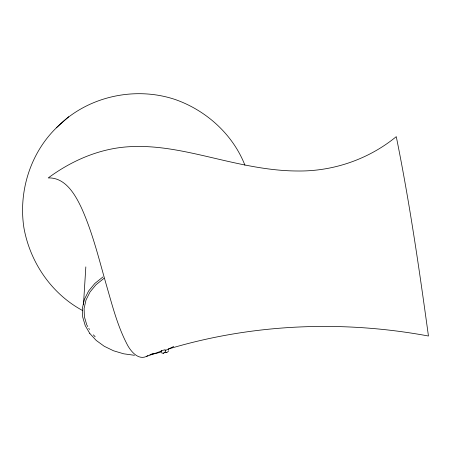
<?xml version="1.0" encoding="UTF-8"?>
<svg xmlns="http://www.w3.org/2000/svg" width="451" height="451" viewBox="0 0 451 451"><rect width="100%" height="100%" fill="white"/><g stroke="black" fill="none" stroke-linecap="round" stroke-linejoin="round"><path stroke-width="0.68" d="M83.469 304.667L85.831 266.902M165.737 350.624C165.686 352.874 162.614 354.108 161.058 352.445M168.646 350.669C168.144 352.192 166.188 352.975 164.784 352.169M102.941 276.959L94.845 283.454L88.605 291.008L84.382 299.391L82.403 308.191L82.696 317.042L85.222 325.583L89.828 333.492M244.932 165.207C232.817 134.285 205.983 110.151 174.779 99.372C135.018 86.214 88.396 96.288 58.483 125.829C30.86 151.294 18.209 190.869 23.914 227.794C30.076 262.268 51.459 293.759 82.499 310.48M56.285 127.808L68.704 116.702M103.972 278.357L96.029 284.722L90.07 291.927L86.011 299.977L84.1 308.416L84.393 316.794L86.784 324.889M165.269 349.683L162.208 350.506M168.702 348.939C252.622 323.767 342.416 320.069 428.45 336.012C419.278 269.326 409.655 202.646 396.271 136.647C368.63 159.327 332.99 171.56 297.271 170.991C267.99 170.884 239.334 164.068 210.989 157.422C184.927 151.356 158.386 145.352 131.444 146.62C101.204 147.776 72.357 160.099 48.234 177.931C65.339 177.299 75.125 194.477 81.479 207.911C92.647 232.693 98.989 259.263 106.459 285.303C112.181 304.949 117.226 325.047 126.601 343.352C130.198 350.906 138.767 361.725 147.99 355.546M173.736 346.498L165.015 350.647M161.593 350.743L160.753 351.239M146.361 356.476L161.83 350.94M149.76 354.836L154.039 353.443M160.567 352.062L156.114 353.477L150.741 354.328M161.751 350.996L161.379 351.098M166.56 352.44L166.859 352.378M163.769 353.105L163.155 353.218M134.437 355.292L123.687 353.804L113.511 350.771L104.204 346.25L96.221 340.432L89.766 333.419M93.374 334.839L95.15 336.773M87.082 325.38L87.765 326.558M88.779 328.317L89.456 329.489M168.46 349.08A2.475 1.257 -11.6 0 1 168.42 349.705"/></g></svg>
